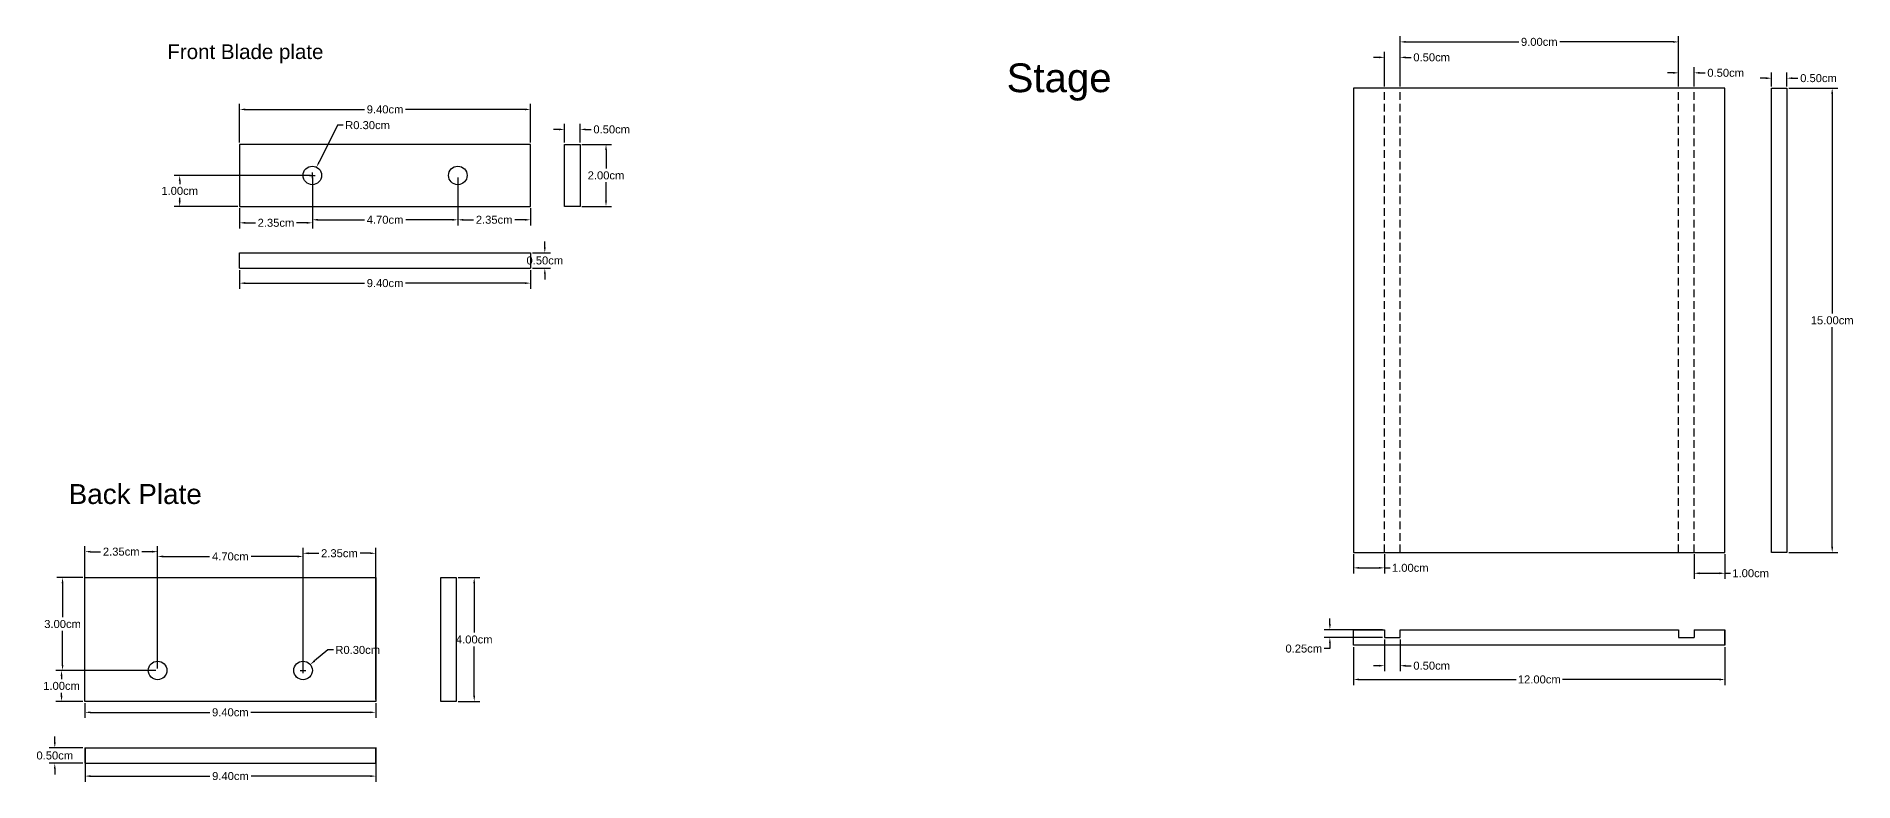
# Model space of a CAD drawing. Header units: inches. Extents: x 16 to 132, y 10 to 42.
# Drawn here: x 73.4 to 132.2, y 10.9 to 35 of the extents above; entities that cross this region are included whole.
import ezdxf

# ---------------------------------------------------------------- set-up
doc = ezdxf.new("R2010")
doc.units = ezdxf.units.IN
doc.header["$MEASUREMENT"] = 0
doc.linetypes.add('HIDDEN', pattern=[0.375, 0.25, -0.125])
doc.layers.add('dim', color=250, linetype='Continuous')
doc.styles.get("Standard").update_dxf_attribs({"font": 'arial.ttf'})
doc.dimstyles.get("Standard").update_dxf_attribs({"dimtxt": 0.2585, "dimasz": 0.18, "dimexe": 0.18, "dimexo": 0.0625, "dimgap": 0.09, "dimtad": 0, "dimtih": 1, "dimtoh": 1, "dimzin": 0, "dimdsep": 46, "dimtxsty": 'Standard', "dimcen": 0.09, "dimazin": 0, "dimtfac": 1, "dimtofl": 0, "dimtmove": 0, "dimatfit": 3, "dimfxl": 1, "dimtolj": 1, "dimtzin": 0, "dimlwd": 30, "dimarcsym": 0})

# ---------------------------------------------------------------- blocks, each defined once
blk = doc.blocks.new('*D29')
at = {"layer": 'Defpoints', "color": 0, "lineweight": -3, "transparency": 16777216}
for p in [(75, 13.5), (84.4, 13.5), (84.4, 13.146)]:
    blk.add_point(p, dxfattribs=at)
at = {"layer": 'dim', "color": 0, "lineweight": -2, "transparency": 16777216}
for p, q in [((75, 13.438), (75, 12.966)), ((84.4, 13.438), (84.4, 12.966))]:
    blk.add_line(p, q, dxfattribs=at)
at = {"layer": 'dim', "color": 0, "lineweight": 30, "transparency": 16777216}
for p, q in [((75.18, 13.146), (79.037, 13.146)), ((84.22, 13.146), (80.363, 13.146))]:
    blk.add_line(p, q, dxfattribs=at)
at = {"layer": 'dim', "color": 0, "lineweight": -3, "transparency": 16777216}
for points in [[(75.18, 13.176), (75.18, 13.116), (75, 13.146)], [(84.22, 13.176), (84.22, 13.116), (84.4, 13.146)]]:
    blk.add_solid(points, dxfattribs=at)
at = {"layer": 'dim', "color": 0, "transparency": 16777216, "insert": (79.7, 13.146), "char_height": 0.2585, "attachment_point": 5}
blk.add_mtext('\\A1;9.40cm', dxfattribs=at)
blk = doc.blocks.new('*D30')
at = {"layer": 'Defpoints', "color": 0, "lineweight": -3, "transparency": 16777216}
for p in [(77.35, 18.339), (77.35, 14.5), (75, 13.5)]:
    blk.add_point(p, dxfattribs=at)
at = {"layer": 'dim', "color": 0, "lineweight": -2, "transparency": 16777216}
for p, q in [((75, 13.562), (75, 18.519)), ((77.35, 14.562), (77.35, 18.519))]:
    blk.add_line(p, q, dxfattribs=at)
at = {"layer": 'dim', "color": 0, "lineweight": 30, "transparency": 16777216}
for p, q in [((75.18, 18.339), (75.51, 18.339)), ((77.17, 18.339), (76.84, 18.339))]:
    blk.add_line(p, q, dxfattribs=at)
at = {"layer": 'dim', "color": 0, "lineweight": -3, "transparency": 16777216}
for points in [[(75.18, 18.369), (75.18, 18.309), (75, 18.339)], [(77.17, 18.369), (77.17, 18.309), (77.35, 18.339)]]:
    blk.add_solid(points, dxfattribs=at)
at = {"layer": 'dim', "color": 0, "transparency": 16777216, "insert": (76.175, 18.339), "char_height": 0.2585, "attachment_point": 5}
blk.add_mtext('\\A1;2.35cm', dxfattribs=at)
blk = doc.blocks.new('*D31')
at = {"layer": 'Defpoints', "color": 0, "lineweight": -3, "transparency": 16777216}
for p in [(84.4, 18.287), (82.05, 14.5), (84.4, 13.5)]:
    blk.add_point(p, dxfattribs=at)
at = {"layer": 'dim', "color": 0, "lineweight": -2, "transparency": 16777216}
for p, q in [((82.05, 14.562), (82.05, 18.467)), ((84.4, 13.562), (84.4, 18.467))]:
    blk.add_line(p, q, dxfattribs=at)
at = {"layer": 'dim', "color": 0, "lineweight": 30, "transparency": 16777216}
for p, q in [((82.23, 18.287), (82.56, 18.287)), ((84.22, 18.287), (83.89, 18.287))]:
    blk.add_line(p, q, dxfattribs=at)
at = {"layer": 'dim', "color": 0, "lineweight": -3, "transparency": 16777216}
for points in [[(82.23, 18.317), (82.23, 18.257), (82.05, 18.287)], [(84.22, 18.317), (84.22, 18.257), (84.4, 18.287)]]:
    blk.add_solid(points, dxfattribs=at)
at = {"layer": 'dim', "color": 0, "transparency": 16777216, "insert": (83.225, 18.287), "char_height": 0.2585, "attachment_point": 5}
blk.add_mtext('\\A1;2.35cm', dxfattribs=at)
blk = doc.blocks.new('*D32')
at = {"layer": 'Defpoints', "color": 0, "lineweight": -3, "transparency": 16777216}
for p in [(82.05, 18.184), (77.35, 14.5), (82.05, 14.5)]:
    blk.add_point(p, dxfattribs=at)
at = {"layer": 'dim', "color": 0, "lineweight": -2, "transparency": 16777216}
for p, q in [((77.35, 14.562), (77.35, 18.364)), ((82.05, 14.562), (82.05, 18.364))]:
    blk.add_line(p, q, dxfattribs=at)
at = {"layer": 'dim', "color": 0, "lineweight": 30, "transparency": 16777216}
for p, q in [((77.53, 18.184), (79.032, 18.184)), ((81.87, 18.184), (80.368, 18.184))]:
    blk.add_line(p, q, dxfattribs=at)
at = {"layer": 'dim', "color": 0, "lineweight": -3, "transparency": 16777216}
for points in [[(77.53, 18.214), (77.53, 18.154), (77.35, 18.184)], [(81.87, 18.214), (81.87, 18.154), (82.05, 18.184)]]:
    blk.add_solid(points, dxfattribs=at)
at = {"layer": 'dim', "color": 0, "transparency": 16777216, "insert": (79.7, 18.184), "char_height": 0.2585, "attachment_point": 5}
blk.add_mtext('\\A1;4.70cm', dxfattribs=at)
blk = doc.blocks.new('*D33')
at = {"layer": 'Defpoints', "color": 0, "lineweight": -3, "transparency": 16777216}
for p in [(75, 12), (74.028, 11.5), (75, 11.5)]:
    blk.add_point(p, dxfattribs=at)
at = {"layer": 'dim', "color": 0, "lineweight": 30, "transparency": 16777216}
for p, q in [((74.028, 12.18), (74.028, 12.36)), ((74.028, 11.32), (74.028, 11.14))]:
    blk.add_line(p, q, dxfattribs=at)
at = {"layer": 'dim', "color": 0, "lineweight": -2, "transparency": 16777216}
for p, q in [((74.938, 12), (73.848, 12)), ((74.938, 11.5), (73.848, 11.5))]:
    blk.add_line(p, q, dxfattribs=at)
at = {"layer": 'dim', "color": 0, "lineweight": -3, "transparency": 16777216}
for points in [[(73.998, 12.18), (74.058, 12.18), (74.028, 12)], [(73.998, 11.32), (74.058, 11.32), (74.028, 11.5)]]:
    blk.add_solid(points, dxfattribs=at)
at = {"layer": 'dim', "color": 0, "transparency": 16777216, "insert": (74.028, 11.75), "char_height": 0.2585, "attachment_point": 5}
blk.add_mtext('\\A1;0.50cm', dxfattribs=at)
blk = doc.blocks.new('*D34')
at = {"layer": 'Defpoints', "color": 0, "lineweight": -3, "transparency": 16777216}
for p in [(75.005, 12.069), (84.405, 12.069), (84.405, 11.085)]:
    blk.add_point(p, dxfattribs=at)
at = {"layer": 'dim', "color": 0, "lineweight": -2, "transparency": 16777216}
for p, q in [((75.005, 12.007), (75.005, 10.905)), ((84.405, 12.007), (84.405, 10.905))]:
    blk.add_line(p, q, dxfattribs=at)
at = {"layer": 'dim', "color": 0, "lineweight": 30, "transparency": 16777216}
for p, q in [((75.185, 11.085), (79.042, 11.085)), ((84.225, 11.085), (80.368, 11.085))]:
    blk.add_line(p, q, dxfattribs=at)
at = {"layer": 'dim', "color": 0, "lineweight": -3, "transparency": 16777216}
for points in [[(75.185, 11.115), (75.185, 11.055), (75.005, 11.085)], [(84.225, 11.115), (84.225, 11.055), (84.405, 11.085)]]:
    blk.add_solid(points, dxfattribs=at)
at = {"layer": 'dim', "color": 0, "transparency": 16777216, "insert": (79.705, 11.085), "char_height": 0.2585, "attachment_point": 5}
blk.add_mtext('\\A1;9.40cm', dxfattribs=at)
blk = doc.blocks.new('*D35')
at = {"layer": 'Defpoints', "color": 0, "lineweight": -3, "transparency": 16777216}
for p in [(74.246, 14.5), (77.35, 14.5), (75, 13.5)]:
    blk.add_point(p, dxfattribs=at)
at = {"layer": 'dim', "color": 0, "lineweight": -2, "transparency": 16777216}
for p, q in [((77.288, 14.5), (74.066, 14.5)), ((74.938, 13.5), (74.066, 13.5))]:
    blk.add_line(p, q, dxfattribs=at)
at = {"layer": 'dim', "color": 0, "lineweight": 30, "transparency": 16777216}
for p, q in [((74.246, 14.32), (74.246, 14.222)), ((74.246, 13.68), (74.246, 13.778))]:
    blk.add_line(p, q, dxfattribs=at)
at = {"layer": 'dim', "color": 0, "lineweight": -3, "transparency": 16777216}
for points in [[(74.216, 14.32), (74.276, 14.32), (74.246, 14.5)], [(74.216, 13.68), (74.276, 13.68), (74.246, 13.5)]]:
    blk.add_solid(points, dxfattribs=at)
at = {"layer": 'dim', "color": 0, "transparency": 16777216, "insert": (74.246, 14), "char_height": 0.2585, "attachment_point": 5}
blk.add_mtext('\\A1;1.00cm', dxfattribs=at)
blk = doc.blocks.new('*D36')
at = {"layer": 'Defpoints', "color": 0, "lineweight": -3, "transparency": 16777216}
for p in [(74.279, 17.5), (75, 17.5), (77.35, 14.5)]:
    blk.add_point(p, dxfattribs=at)
at = {"layer": 'dim', "color": 0, "lineweight": -2, "transparency": 16777216}
for p, q in [((74.938, 17.5), (74.099, 17.5)), ((77.288, 14.5), (74.099, 14.5))]:
    blk.add_line(p, q, dxfattribs=at)
at = {"layer": 'dim', "color": 0, "lineweight": 30, "transparency": 16777216}
for p, q in [((74.279, 17.32), (74.279, 16.222)), ((74.279, 14.68), (74.279, 15.778))]:
    blk.add_line(p, q, dxfattribs=at)
at = {"layer": 'dim', "color": 0, "lineweight": -3, "transparency": 16777216}
for points in [[(74.249, 17.32), (74.309, 17.32), (74.279, 17.5)], [(74.249, 14.68), (74.309, 14.68), (74.279, 14.5)]]:
    blk.add_solid(points, dxfattribs=at)
at = {"layer": 'dim', "color": 0, "transparency": 16777216, "insert": (74.279, 16), "char_height": 0.2585, "attachment_point": 5}
blk.add_mtext('\\A1;3.00cm', dxfattribs=at)
blk = doc.blocks.new('*D37')
at = {"layer": 'Defpoints', "color": 0, "lineweight": -3, "transparency": 16777216}
for p in [(87, 17.5), (87, 13.5), (87.581, 13.5)]:
    blk.add_point(p, dxfattribs=at)
at = {"layer": 'dim', "color": 0, "lineweight": -2, "transparency": 16777216}
for p, q in [((87.063, 17.5), (87.761, 17.5)), ((87.063, 13.5), (87.761, 13.5))]:
    blk.add_line(p, q, dxfattribs=at)
at = {"layer": 'dim', "color": 0, "lineweight": 30, "transparency": 16777216}
for p, q in [((87.581, 17.32), (87.581, 15.722)), ((87.581, 13.68), (87.581, 15.278))]:
    blk.add_line(p, q, dxfattribs=at)
at = {"layer": 'dim', "color": 0, "lineweight": -3, "transparency": 16777216}
for points in [[(87.551, 17.32), (87.611, 17.32), (87.581, 17.5)], [(87.551, 13.68), (87.611, 13.68), (87.581, 13.5)]]:
    blk.add_solid(points, dxfattribs=at)
at = {"layer": 'dim', "color": 0, "transparency": 16777216, "insert": (87.581, 15.5), "char_height": 0.2585, "attachment_point": 5}
blk.add_mtext('\\A1;4.00cm', dxfattribs=at)
blk = doc.blocks.new('*D38')
at = {"layer": 'Defpoints', "color": 0, "lineweight": -3, "transparency": 16777216}
for p in [(82.281, 14.691), (82.05, 14.5)]:
    blk.add_point(p, dxfattribs=at)
at = {"layer": 'dim', "color": 0, "lineweight": 30, "transparency": 16777216}
for p, q in [((82.85, 15.162), (82.42, 14.806)), ((83.03, 15.162), (82.85, 15.162))]:
    blk.add_line(p, q, dxfattribs=at)
at = {"layer": 'dim', "color": 0, "lineweight": -2, "transparency": 16777216}
for p, q in [((81.96, 14.5), (82.14, 14.5)), ((82.05, 14.41), (82.05, 14.59))]:
    blk.add_line(p, q, dxfattribs=at)
at = {"layer": 'dim', "color": 0, "lineweight": -3, "transparency": 16777216}
blk.add_solid([(82.401, 14.829), (82.439, 14.783), (82.281, 14.691)], dxfattribs=at)
at = {"layer": 'dim', "color": 0, "transparency": 16777216, "insert": (83.816, 15.162), "char_height": 0.2585, "attachment_point": 5}
blk.add_mtext('\\A1;R0.30cm', dxfattribs=at)
blk = doc.blocks.new('*D39')
at = {"layer": 'Defpoints', "color": 0, "lineweight": -3, "transparency": 16777216}
for p in [(82.485, 30.768), (82.35, 30.5)]:
    blk.add_point(p, dxfattribs=at)
at = {"layer": 'dim', "color": 0, "lineweight": 30, "transparency": 16777216}
for p, q in [((83.167, 32.124), (82.566, 30.929)), ((83.347, 32.124), (83.167, 32.124))]:
    blk.add_line(p, q, dxfattribs=at)
at = {"layer": 'dim', "color": 0, "lineweight": -2, "transparency": 16777216}
for p, q in [((82.35, 30.41), (82.35, 30.59)), ((82.26, 30.5), (82.44, 30.5))]:
    blk.add_line(p, q, dxfattribs=at)
at = {"layer": 'dim', "color": 0, "lineweight": -3, "transparency": 16777216}
blk.add_solid([(82.539, 30.942), (82.593, 30.915), (82.485, 30.768)], dxfattribs=at)
at = {"layer": 'dim', "color": 0, "transparency": 16777216, "insert": (84.134, 32.124), "char_height": 0.2585, "attachment_point": 5}
blk.add_mtext('\\A1;R0.30cm', dxfattribs=at)
blk = doc.blocks.new('*D40')
at = {"layer": 'Defpoints', "color": 0, "lineweight": -3, "transparency": 16777216}
for p in [(89.4, 32.633), (80, 31.5), (89.4, 31.5)]:
    blk.add_point(p, dxfattribs=at)
at = {"layer": 'dim', "color": 0, "lineweight": -2, "transparency": 16777216}
for p, q in [((80, 31.562), (80, 32.813)), ((89.4, 31.562), (89.4, 32.813))]:
    blk.add_line(p, q, dxfattribs=at)
at = {"layer": 'dim', "color": 0, "lineweight": 30, "transparency": 16777216}
for p, q in [((80.18, 32.633), (84.037, 32.633)), ((89.22, 32.633), (85.363, 32.633))]:
    blk.add_line(p, q, dxfattribs=at)
at = {"layer": 'dim', "color": 0, "lineweight": -3, "transparency": 16777216}
for points in [[(80.18, 32.663), (80.18, 32.603), (80, 32.633)], [(89.22, 32.663), (89.22, 32.603), (89.4, 32.633)]]:
    blk.add_solid(points, dxfattribs=at)
at = {"layer": 'dim', "color": 0, "transparency": 16777216, "insert": (84.7, 32.633), "char_height": 0.2585, "attachment_point": 5}
blk.add_mtext('\\A1;9.40cm', dxfattribs=at)
blk = doc.blocks.new('*D41')
at = {"layer": 'Defpoints', "color": 0, "lineweight": -3, "transparency": 16777216}
for p in [(82.35, 30.5), (80, 29.5), (82.35, 28.968)]:
    blk.add_point(p, dxfattribs=at)
at = {"layer": 'dim', "color": 0, "lineweight": -2, "transparency": 16777216}
for p, q in [((82.35, 30.438), (82.35, 28.788)), ((80, 29.438), (80, 28.788))]:
    blk.add_line(p, q, dxfattribs=at)
at = {"layer": 'dim', "color": 0, "lineweight": 30, "transparency": 16777216}
for p, q in [((80.18, 28.968), (80.51, 28.968)), ((82.17, 28.968), (81.84, 28.968))]:
    blk.add_line(p, q, dxfattribs=at)
at = {"layer": 'dim', "color": 0, "lineweight": -3, "transparency": 16777216}
for points in [[(80.18, 28.998), (80.18, 28.938), (80, 28.968)], [(82.17, 28.998), (82.17, 28.938), (82.35, 28.968)]]:
    blk.add_solid(points, dxfattribs=at)
at = {"layer": 'dim', "color": 0, "transparency": 16777216, "insert": (81.175, 28.968), "char_height": 0.2585, "attachment_point": 5}
blk.add_mtext('\\A1;2.35cm', dxfattribs=at)
blk = doc.blocks.new('*D42')
at = {"layer": 'Defpoints', "color": 0, "lineweight": -3, "transparency": 16777216}
for p in [(87.05, 30.5), (89.4, 29.5), (89.4, 29.066)]:
    blk.add_point(p, dxfattribs=at)
at = {"layer": 'dim', "color": 0, "lineweight": -2, "transparency": 16777216}
for p, q in [((87.05, 30.438), (87.05, 28.886)), ((89.4, 29.438), (89.4, 28.886))]:
    blk.add_line(p, q, dxfattribs=at)
at = {"layer": 'dim', "color": 0, "lineweight": 30, "transparency": 16777216}
for p, q in [((87.23, 29.066), (87.56, 29.066)), ((89.22, 29.066), (88.89, 29.066))]:
    blk.add_line(p, q, dxfattribs=at)
at = {"layer": 'dim', "color": 0, "lineweight": -3, "transparency": 16777216}
for points in [[(87.23, 29.096), (87.23, 29.036), (87.05, 29.066)], [(89.22, 29.096), (89.22, 29.036), (89.4, 29.066)]]:
    blk.add_solid(points, dxfattribs=at)
at = {"layer": 'dim', "color": 0, "transparency": 16777216, "insert": (88.225, 29.066), "char_height": 0.2585, "attachment_point": 5}
blk.add_mtext('\\A1;2.35cm', dxfattribs=at)
blk = doc.blocks.new('*D43')
at = {"layer": 'Defpoints', "color": 0, "lineweight": -3, "transparency": 16777216}
for p in [(82.35, 30.5), (87.05, 30.5), (87.05, 29.066)]:
    blk.add_point(p, dxfattribs=at)
at = {"layer": 'dim', "color": 0, "lineweight": -2, "transparency": 16777216}
for p, q in [((82.35, 30.437), (82.35, 28.886)), ((87.05, 30.437), (87.05, 28.886))]:
    blk.add_line(p, q, dxfattribs=at)
at = {"layer": 'dim', "color": 0, "lineweight": 30, "transparency": 16777216}
for p, q in [((82.53, 29.066), (84.032, 29.066)), ((86.87, 29.066), (85.368, 29.066))]:
    blk.add_line(p, q, dxfattribs=at)
at = {"layer": 'dim', "color": 0, "lineweight": -3, "transparency": 16777216}
for points in [[(82.53, 29.096), (82.53, 29.036), (82.35, 29.066)], [(86.87, 29.096), (86.87, 29.036), (87.05, 29.066)]]:
    blk.add_solid(points, dxfattribs=at)
at = {"layer": 'dim', "color": 0, "transparency": 16777216, "insert": (84.7, 29.066), "char_height": 0.2585, "attachment_point": 5}
blk.add_mtext('\\A1;4.70cm', dxfattribs=at)
blk = doc.blocks.new('*D44')
at = {"layer": 'Defpoints', "color": 0, "lineweight": -3, "transparency": 16777216}
for p in [(82.35, 30.5), (78.064, 29.5), (80, 29.5)]:
    blk.add_point(p, dxfattribs=at)
at = {"layer": 'dim', "color": 0, "lineweight": -2, "transparency": 16777216}
for p, q in [((82.287, 30.5), (77.884, 30.5)), ((79.938, 29.5), (77.884, 29.5))]:
    blk.add_line(p, q, dxfattribs=at)
at = {"layer": 'dim', "color": 0, "lineweight": 30, "transparency": 16777216}
for p, q in [((78.064, 30.32), (78.064, 30.222)), ((78.064, 29.68), (78.064, 29.778))]:
    blk.add_line(p, q, dxfattribs=at)
at = {"layer": 'dim', "color": 0, "lineweight": -3, "transparency": 16777216}
for points in [[(78.034, 30.32), (78.094, 30.32), (78.064, 30.5)], [(78.034, 29.68), (78.094, 29.68), (78.064, 29.5)]]:
    blk.add_solid(points, dxfattribs=at)
at = {"layer": 'dim', "color": 0, "transparency": 16777216, "insert": (78.064, 30), "char_height": 0.2585, "attachment_point": 5}
blk.add_mtext('\\A1;1.00cm', dxfattribs=at)
blk = doc.blocks.new('*D45')
at = {"layer": 'Defpoints', "color": 0, "lineweight": -3, "transparency": 16777216}
for p in [(91, 31.987), (90.5, 31.5), (91, 31.5)]:
    blk.add_point(p, dxfattribs=at)
at = {"layer": 'dim', "color": 0, "lineweight": 30, "transparency": 16777216}
for p, q in [((90.32, 31.987), (90.14, 31.987)), ((91.18, 31.987), (91.36, 31.987))]:
    blk.add_line(p, q, dxfattribs=at)
at = {"layer": 'dim', "color": 0, "lineweight": -2, "transparency": 16777216}
for p, q in [((90.5, 31.562), (90.5, 32.167)), ((91, 31.562), (91, 32.167))]:
    blk.add_line(p, q, dxfattribs=at)
at = {"layer": 'dim', "color": 0, "lineweight": -3, "transparency": 16777216}
for points in [[(90.32, 32.017), (90.32, 31.957), (90.5, 31.987)], [(91.18, 32.017), (91.18, 31.957), (91, 31.987)]]:
    blk.add_solid(points, dxfattribs=at)
at = {"layer": 'dim', "color": 0, "transparency": 16777216, "insert": (92.023, 31.987), "char_height": 0.2585, "attachment_point": 5}
blk.add_mtext('\\A1;0.50cm', dxfattribs=at)
blk = doc.blocks.new('*D46')
at = {"layer": 'Defpoints', "color": 0, "lineweight": -3, "transparency": 16777216}
for p in [(91, 31.5), (91.839, 31.5), (91, 29.5)]:
    blk.add_point(p, dxfattribs=at)
at = {"layer": 'dim', "color": 0, "lineweight": -2, "transparency": 16777216}
for p, q in [((91.063, 31.5), (92.019, 31.5)), ((91.063, 29.5), (92.019, 29.5))]:
    blk.add_line(p, q, dxfattribs=at)
at = {"layer": 'dim', "color": 0, "lineweight": 30, "transparency": 16777216}
for p, q in [((91.839, 31.32), (91.839, 30.722)), ((91.839, 29.68), (91.839, 30.278))]:
    blk.add_line(p, q, dxfattribs=at)
at = {"layer": 'dim', "color": 0, "lineweight": -3, "transparency": 16777216}
for points in [[(91.809, 31.32), (91.869, 31.32), (91.839, 31.5)], [(91.809, 29.68), (91.869, 29.68), (91.839, 29.5)]]:
    blk.add_solid(points, dxfattribs=at)
at = {"layer": 'dim', "color": 0, "transparency": 16777216, "insert": (91.839, 30.5), "char_height": 0.2585, "attachment_point": 5}
blk.add_mtext('\\A1;2.00cm', dxfattribs=at)
blk = doc.blocks.new('*D47')
at = {"layer": 'Defpoints', "color": 0, "lineweight": -3, "transparency": 16777216}
for p in [(80, 27.5), (89.4, 27.5), (89.4, 27.018)]:
    blk.add_point(p, dxfattribs=at)
at = {"layer": 'dim', "color": 0, "lineweight": -2, "transparency": 16777216}
for p, q in [((80, 27.438), (80, 26.838)), ((89.4, 27.438), (89.4, 26.838))]:
    blk.add_line(p, q, dxfattribs=at)
at = {"layer": 'dim', "color": 0, "lineweight": 30, "transparency": 16777216}
for p, q in [((80.18, 27.018), (84.037, 27.018)), ((89.22, 27.018), (85.363, 27.018))]:
    blk.add_line(p, q, dxfattribs=at)
at = {"layer": 'dim', "color": 0, "lineweight": -3, "transparency": 16777216}
for points in [[(80.18, 27.048), (80.18, 26.988), (80, 27.018)], [(89.22, 27.048), (89.22, 26.988), (89.4, 27.018)]]:
    blk.add_solid(points, dxfattribs=at)
at = {"layer": 'dim', "color": 0, "transparency": 16777216, "insert": (84.7, 27.018), "char_height": 0.2585, "attachment_point": 5}
blk.add_mtext('\\A1;9.40cm', dxfattribs=at)
blk = doc.blocks.new('*D48')
at = {"layer": 'Defpoints', "color": 0, "lineweight": -3, "transparency": 16777216}
for p in [(89.4, 28), (89.4, 27.5), (89.862, 27.5)]:
    blk.add_point(p, dxfattribs=at)
at = {"layer": 'dim', "color": 0, "lineweight": 30, "transparency": 16777216}
for p, q in [((89.862, 28.18), (89.862, 28.36)), ((89.862, 27.32), (89.862, 27.14))]:
    blk.add_line(p, q, dxfattribs=at)
at = {"layer": 'dim', "color": 0, "lineweight": -2, "transparency": 16777216}
for p, q in [((89.463, 28), (90.042, 28)), ((89.463, 27.5), (90.042, 27.5))]:
    blk.add_line(p, q, dxfattribs=at)
at = {"layer": 'dim', "color": 0, "lineweight": -3, "transparency": 16777216}
for points in [[(89.832, 28.18), (89.892, 28.18), (89.862, 28)], [(89.832, 27.32), (89.892, 27.32), (89.862, 27.5)]]:
    blk.add_solid(points, dxfattribs=at)
at = {"layer": 'dim', "color": 0, "transparency": 16777216, "insert": (89.862, 27.75), "char_height": 0.2585, "attachment_point": 5}
blk.add_mtext('\\A1;0.50cm', dxfattribs=at)
blk = doc.blocks.new('*D52')
at = {"layer": 'Defpoints', "color": 0, "lineweight": -3, "transparency": 16777216}
for p in [(117.495, 34.316), (116.995, 33.316), (117.495, 33.316)]:
    blk.add_point(p, dxfattribs=at)
at = {"layer": 'dim', "color": 0, "lineweight": 30, "transparency": 16777216}
for p, q in [((116.815, 34.316), (116.635, 34.316)), ((117.675, 34.316), (117.855, 34.316))]:
    blk.add_line(p, q, dxfattribs=at)
at = {"layer": 'dim', "color": 0, "lineweight": -2, "transparency": 16777216}
for p, q in [((116.995, 33.378), (116.995, 34.496)), ((117.495, 33.378), (117.495, 34.496))]:
    blk.add_line(p, q, dxfattribs=at)
at = {"layer": 'dim', "color": 0, "lineweight": -3, "transparency": 16777216}
for points in [[(116.815, 34.346), (116.815, 34.286), (116.995, 34.316)], [(117.675, 34.346), (117.675, 34.286), (117.495, 34.316)]]:
    blk.add_solid(points, dxfattribs=at)
at = {"layer": 'dim', "color": 0, "transparency": 16777216, "insert": (118.518, 34.316), "char_height": 0.2585, "attachment_point": 5}
blk.add_mtext('\\A1;0.50cm', dxfattribs=at)
blk = doc.blocks.new('*D53')
at = {"layer": 'Defpoints', "color": 0, "lineweight": -3, "transparency": 16777216}
for p in [(126.995, 33.816), (126.495, 33.316), (126.995, 33.316)]:
    blk.add_point(p, dxfattribs=at)
at = {"layer": 'dim', "color": 0, "lineweight": 30, "transparency": 16777216}
for p, q in [((126.315, 33.816), (126.135, 33.816)), ((127.175, 33.816), (127.355, 33.816))]:
    blk.add_line(p, q, dxfattribs=at)
at = {"layer": 'dim', "color": 0, "lineweight": -2, "transparency": 16777216}
for p, q in [((126.495, 33.378), (126.495, 33.996)), ((126.995, 33.378), (126.995, 33.996))]:
    blk.add_line(p, q, dxfattribs=at)
at = {"layer": 'dim', "color": 0, "lineweight": -3, "transparency": 16777216}
for points in [[(126.315, 33.846), (126.315, 33.786), (126.495, 33.816)], [(127.175, 33.846), (127.175, 33.786), (126.995, 33.816)]]:
    blk.add_solid(points, dxfattribs=at)
at = {"layer": 'dim', "color": 0, "transparency": 16777216, "insert": (128.018, 33.816), "char_height": 0.2585, "attachment_point": 5}
blk.add_mtext('\\A1;0.50cm', dxfattribs=at)
blk = doc.blocks.new('*D54')
at = {"layer": 'Defpoints', "color": 0, "lineweight": -3, "transparency": 16777216}
for p in [(126.495, 34.816), (117.495, 33.316), (126.495, 33.316)]:
    blk.add_point(p, dxfattribs=at)
at = {"layer": 'dim', "color": 0, "lineweight": -2, "transparency": 16777216}
for p, q in [((117.495, 33.378), (117.495, 34.996)), ((126.495, 33.378), (126.495, 34.996))]:
    blk.add_line(p, q, dxfattribs=at)
at = {"layer": 'dim', "color": 0, "lineweight": 30, "transparency": 16777216}
for p, q in [((117.675, 34.816), (121.332, 34.816)), ((126.315, 34.816), (122.658, 34.816))]:
    blk.add_line(p, q, dxfattribs=at)
at = {"layer": 'dim', "color": 0, "lineweight": -3, "transparency": 16777216}
for points in [[(117.675, 34.846), (117.675, 34.786), (117.495, 34.816)], [(126.315, 34.846), (126.315, 34.786), (126.495, 34.816)]]:
    blk.add_solid(points, dxfattribs=at)
at = {"layer": 'dim', "color": 0, "transparency": 16777216, "insert": (121.995, 34.816), "char_height": 0.2585, "attachment_point": 5}
blk.add_mtext('\\A1;9.00cm', dxfattribs=at)
blk = doc.blocks.new('*D55')
at = {"layer": 'Defpoints', "color": 0, "lineweight": -3, "transparency": 16777216}
for p in [(115.995, 18.316), (116.995, 18.316), (116.995, 17.816)]:
    blk.add_point(p, dxfattribs=at)
at = {"layer": 'dim', "color": 0, "lineweight": -2, "transparency": 16777216}
for p, q in [((115.995, 18.253), (115.995, 17.636)), ((116.995, 18.253), (116.995, 17.636))]:
    blk.add_line(p, q, dxfattribs=at)
at = {"layer": 'dim', "color": 0, "lineweight": 30, "transparency": 16777216}
for p, q in [((116.175, 17.816), (116.815, 17.816)), ((116.995, 17.816), (117.175, 17.816))]:
    blk.add_line(p, q, dxfattribs=at)
at = {"layer": 'dim', "color": 0, "lineweight": -3, "transparency": 16777216}
for points in [[(116.175, 17.846), (116.175, 17.786), (115.995, 17.816)], [(116.815, 17.846), (116.815, 17.786), (116.995, 17.816)]]:
    blk.add_solid(points, dxfattribs=at)
at = {"layer": 'dim', "color": 0, "transparency": 16777216, "insert": (117.826, 17.816), "char_height": 0.2585, "attachment_point": 5}
blk.add_mtext('\\A1;1.00cm', dxfattribs=at)
blk = doc.blocks.new('*D56')
at = {"layer": 'Defpoints', "color": 0, "lineweight": -3, "transparency": 16777216}
for p in [(126.995, 18.316), (127.995, 18.316), (127.995, 17.641)]:
    blk.add_point(p, dxfattribs=at)
at = {"layer": 'dim', "color": 0, "lineweight": -2, "transparency": 16777216}
for p, q in [((126.995, 18.253), (126.995, 17.461)), ((127.995, 18.253), (127.995, 17.461))]:
    blk.add_line(p, q, dxfattribs=at)
at = {"layer": 'dim', "color": 0, "lineweight": 30, "transparency": 16777216}
for p, q in [((127.175, 17.641), (127.815, 17.641)), ((127.995, 17.641), (128.175, 17.641))]:
    blk.add_line(p, q, dxfattribs=at)
at = {"layer": 'dim', "color": 0, "lineweight": -3, "transparency": 16777216}
for points in [[(127.175, 17.671), (127.175, 17.611), (126.995, 17.641)], [(127.815, 17.671), (127.815, 17.611), (127.995, 17.641)]]:
    blk.add_solid(points, dxfattribs=at)
at = {"layer": 'dim', "color": 0, "transparency": 16777216, "insert": (128.826, 17.641), "char_height": 0.2585, "attachment_point": 5}
blk.add_mtext('\\A1;1.00cm', dxfattribs=at)
blk = doc.blocks.new('*D57')
at = {"layer": 'Defpoints', "color": 0, "lineweight": -3, "transparency": 16777216}
for p in [(116.995, 15.566), (117.495, 15.566), (117.495, 14.653)]:
    blk.add_point(p, dxfattribs=at)
at = {"layer": 'dim', "color": 0, "lineweight": -2, "transparency": 16777216}
for p, q in [((116.995, 15.503), (116.995, 14.473)), ((117.495, 15.503), (117.495, 14.473))]:
    blk.add_line(p, q, dxfattribs=at)
at = {"layer": 'dim', "color": 0, "lineweight": 30, "transparency": 16777216}
for p, q in [((116.815, 14.653), (116.635, 14.653)), ((117.675, 14.653), (117.855, 14.653))]:
    blk.add_line(p, q, dxfattribs=at)
at = {"layer": 'dim', "color": 0, "lineweight": -3, "transparency": 16777216}
for points in [[(116.815, 14.683), (116.815, 14.623), (116.995, 14.653)], [(117.675, 14.683), (117.675, 14.623), (117.495, 14.653)]]:
    blk.add_solid(points, dxfattribs=at)
at = {"layer": 'dim', "color": 0, "transparency": 16777216, "insert": (118.518, 14.653), "char_height": 0.2585, "attachment_point": 5}
blk.add_mtext('\\A1;0.50cm', dxfattribs=at)
blk = doc.blocks.new('*D58')
at = {"layer": 'Defpoints', "color": 0, "lineweight": -3, "transparency": 16777216}
for p in [(115.229, 15.566), (116.995, 15.816), (116.995, 15.566)]:
    blk.add_point(p, dxfattribs=at)
at = {"layer": 'dim', "color": 0, "lineweight": 30, "transparency": 16777216}
for p, q in [((115.229, 15.996), (115.229, 16.176)), ((115.229, 15.386), (115.229, 15.206)), ((115.229, 15.206), (115.049, 15.206))]:
    blk.add_line(p, q, dxfattribs=at)
at = {"layer": 'dim', "color": 0, "lineweight": -2, "transparency": 16777216}
for p, q in [((116.933, 15.816), (115.049, 15.816)), ((116.933, 15.566), (115.049, 15.566))]:
    blk.add_line(p, q, dxfattribs=at)
at = {"layer": 'dim', "color": 0, "lineweight": -3, "transparency": 16777216}
for points in [[(115.199, 15.996), (115.259, 15.996), (115.229, 15.816)], [(115.199, 15.386), (115.259, 15.386), (115.229, 15.566)]]:
    blk.add_solid(points, dxfattribs=at)
at = {"layer": 'dim', "color": 0, "transparency": 16777216, "insert": (114.386, 15.206), "char_height": 0.2585, "attachment_point": 5}
blk.add_mtext('\\A1;0.25cm', dxfattribs=at)
blk = doc.blocks.new('*D59')
at = {"layer": 'Defpoints', "color": 0, "lineweight": -3, "transparency": 16777216}
for p in [(115.995, 15.316), (127.995, 15.316), (127.995, 14.208)]:
    blk.add_point(p, dxfattribs=at)
at = {"layer": 'dim', "color": 0, "lineweight": -2, "transparency": 16777216}
for p, q in [((115.995, 15.253), (115.995, 14.028)), ((127.995, 15.253), (127.995, 14.028))]:
    blk.add_line(p, q, dxfattribs=at)
at = {"layer": 'dim', "color": 0, "lineweight": 30, "transparency": 16777216}
for p, q in [((116.175, 14.208), (121.244, 14.208)), ((127.815, 14.208), (122.746, 14.208))]:
    blk.add_line(p, q, dxfattribs=at)
at = {"layer": 'dim', "color": 0, "lineweight": -3, "transparency": 16777216}
for points in [[(116.175, 14.238), (116.175, 14.178), (115.995, 14.208)], [(127.815, 14.238), (127.815, 14.178), (127.995, 14.208)]]:
    blk.add_solid(points, dxfattribs=at)
at = {"layer": 'dim', "color": 0, "transparency": 16777216, "insert": (121.995, 14.208), "char_height": 0.2585, "attachment_point": 5}
blk.add_mtext('\\A1;12.00cm', dxfattribs=at)
blk = doc.blocks.new('*D60')
at = {"layer": 'Defpoints', "color": 0, "lineweight": -3, "transparency": 16777216}
for p in [(129.995, 33.316), (129.995, 18.316), (131.46, 18.316)]:
    blk.add_point(p, dxfattribs=at)
at = {"layer": 'dim', "color": 0, "lineweight": -2, "transparency": 16777216}
for p, q in [((130.058, 33.316), (131.64, 33.316)), ((130.058, 18.316), (131.64, 18.316))]:
    blk.add_line(p, q, dxfattribs=at)
at = {"layer": 'dim', "color": 0, "lineweight": 30, "transparency": 16777216}
for p, q in [((131.46, 33.136), (131.46, 26.038)), ((131.46, 18.496), (131.46, 25.594))]:
    blk.add_line(p, q, dxfattribs=at)
at = {"layer": 'dim', "color": 0, "lineweight": -3, "transparency": 16777216}
for points in [[(131.43, 33.136), (131.49, 33.136), (131.46, 33.316)], [(131.43, 18.496), (131.49, 18.496), (131.46, 18.316)]]:
    blk.add_solid(points, dxfattribs=at)
at = {"layer": 'dim', "color": 0, "transparency": 16777216, "insert": (131.46, 25.816), "char_height": 0.2585, "attachment_point": 5}
blk.add_mtext('\\A1;15.00cm', dxfattribs=at)
blk = doc.blocks.new('*D61')
at = {"layer": 'Defpoints', "color": 0, "lineweight": -3, "transparency": 16777216}
for p in [(129.995, 33.643), (129.495, 33.316), (129.995, 33.316)]:
    blk.add_point(p, dxfattribs=at)
at = {"layer": 'dim', "color": 0, "lineweight": 30, "transparency": 16777216}
for p, q in [((129.315, 33.643), (129.135, 33.643)), ((130.175, 33.643), (130.355, 33.643))]:
    blk.add_line(p, q, dxfattribs=at)
at = {"layer": 'dim', "color": 0, "lineweight": -2, "transparency": 16777216}
for p, q in [((129.495, 33.378), (129.495, 33.823)), ((129.995, 33.378), (129.995, 33.823))]:
    blk.add_line(p, q, dxfattribs=at)
at = {"layer": 'dim', "color": 0, "lineweight": -3, "transparency": 16777216}
for points in [[(129.315, 33.673), (129.315, 33.613), (129.495, 33.643)], [(130.175, 33.673), (130.175, 33.613), (129.995, 33.643)]]:
    blk.add_solid(points, dxfattribs=at)
at = {"layer": 'dim', "color": 0, "transparency": 16777216, "insert": (131.018, 33.643), "char_height": 0.2585, "attachment_point": 5}
blk.add_mtext('\\A1;0.50cm', dxfattribs=at)

msp = doc.modelspace()

# ---------------------------------------------------------------- linework, layer by layer
for p, q in [((127.995, 33.316), (115.995, 33.316)), ((115.995, 33.316), (115.995, 18.316)), ((127.995, 18.316), (127.995, 33.316)), ((129.495, 33.316), (129.995, 33.316)), ((129.495, 18.316), (129.495, 33.316)), ((129.995, 33.316), (129.995, 18.316)), ((89.4, 31.5), (80, 31.5)), ((80, 31.5), (80, 29.5)), ((89.4, 29.5), (89.4, 31.5)), ((90.5, 31.5), (91, 31.5)), ((90.5, 29.5), (90.5, 31.5)), ((91, 31.5), (91, 29.5)), ((80, 29.5), (89.4, 29.5)), ((91, 29.5), (90.5, 29.5)), ((80, 27.5), (80, 28)), ((80, 28), (89.4, 28)), ((89.4, 28), (89.4, 27.5)), ((80, 27.5), (89.4, 27.5)), ((115.995, 18.316), (127.995, 18.316)), ((129.995, 18.316), (129.495, 18.316)), ((75, 17.5), (84.4, 17.5)), ((75, 13.5), (75, 17.5)), ((84.4, 17.5), (84.4, 13.5)), ((86.5, 17.5), (87, 17.5)), ((86.5, 13.5), (86.5, 17.5)), ((87, 17.5), (87, 13.5)), ((115.995, 15.816), (116.995, 15.816)), ((115.995, 15.316), (115.995, 15.816)), ((127.995, 15.316), (115.995, 15.316)), ((116.995, 15.816), (116.995, 15.566)), ((116.995, 15.566), (117.495, 15.566)), ((117.495, 15.566), (117.495, 15.816)), ((117.495, 15.816), (126.495, 15.816)), ((126.495, 15.816), (126.495, 15.566)), ((126.495, 15.566), (126.995, 15.566)), ((126.995, 15.816), (126.995, 15.566)), ((126.995, 15.816), (127.995, 15.816)), ((127.995, 15.816), (127.995, 15.316)), ((127.995, 15.316), (127.995, 15.816)), ((84.4, 13.5), (75, 13.5)), ((87, 13.5), (86.5, 13.5)), ((75, 12), (75, 11.5)), ((75, 12), (84.4, 12)), ((84.4, 11.5), (84.4, 12)), ((75, 11.5), (84.4, 11.5))]:
    msp.add_line(p, q)
at = {"linetype": 'HIDDEN'}
for p, q in [((116.995, 18.316), (116.995, 33.316)), ((117.495, 18.316), (117.495, 33.316)), ((126.495, 18.316), (126.495, 33.316)), ((126.995, 18.316), (126.995, 33.316))]:
    msp.add_line(p, q, dxfattribs=at)
for centre in [(82.35, 30.5), (87.05, 30.5), (77.35, 14.5), (82.05, 14.5)]:
    msp.add_circle(centre, 0.3)

# ---------------------------------------------------------------- texts
at = {"layer": 'dim', "linetype": 'HIDDEN', "lineweight": -3, "attachment_point": 1}
for s, width, gutter_width, heights, insert, char_height in [('Front Blade plate', 16.61067, 2.371, [2.491], (77.665, 34.736), 0.47411), ('Stage ', 41.09016, 4.647, [0], (104.784, 34.12), 0.9294), ('Back Plate', 14.27996, 3.221, [0], (74.476, 20.524), 0.6443)]:
    msp.add_mtext_dynamic_manual_height_columns(s, width=width, gutter_width=gutter_width, heights=heights, dxfattribs=dict(at, insert=insert, char_height=char_height))

# ---------------------------------------------------------------- dimensions: what is measured, and where the dimension line sits
at = {"layer": 'dim'}
for base, p1, p2, picture, middle in [((126.495, 34.816), (117.495, 33.316), (126.495, 33.316), '*D54', (121.995, 34.816)), ((117.495, 34.316), (116.995, 33.316), (117.495, 33.316), '*D52', (118.518, 34.316)), ((126.995, 33.816), (126.495, 33.316), (126.995, 33.316), '*D53', (128.018, 33.816)), ((129.995, 33.643), (129.495, 33.316), (129.995, 33.316), '*D61', (131.018, 33.643)), ((89.4, 32.633), (80, 31.5), (89.4, 31.5), '*D40', (84.7, 32.633)), ((91, 31.987), (90.5, 31.5), (91, 31.5), '*D45', (92.023, 31.987)), ((82.35, 28.968), (80, 29.5), (82.35, 30.5), '*D41', (81.175, 28.968)), ((87.05, 29.066), (82.35, 30.5), (87.05, 30.5), '*D43', (84.7, 29.066)), ((89.4, 29.066), (87.05, 30.5), (89.4, 29.5), '*D42', (88.225, 29.066)), ((89.4, 27.018), (80, 27.5), (89.4, 27.5), '*D47', (84.7, 27.018)), ((77.35, 18.339), (75, 13.5), (77.35, 14.5), '*D30', (76.175, 18.339)), ((82.05, 18.184), (77.35, 14.5), (82.05, 14.5), '*D32', (79.7, 18.184)), ((84.4, 18.287), (82.05, 14.5), (84.4, 13.5), '*D31', (83.225, 18.287)), ((116.995, 17.816), (115.995, 18.316), (116.995, 18.316), '*D55', (117.826, 17.816)), ((127.995, 17.641), (126.995, 18.316), (127.995, 18.316), '*D56', (128.826, 17.641)), ((127.995, 14.208), (115.995, 15.316), (127.995, 15.316), '*D59', (121.995, 14.208)), ((117.495, 14.653), (116.995, 15.566), (117.495, 15.566), '*D57', (118.518, 14.653)), ((84.4, 13.146), (75, 13.5), (84.4, 13.5), '*D29', (79.7, 13.146)), ((84.405, 11.085), (75.005, 12.069), (84.405, 12.069), '*D34', (79.705, 11.085))]:
    dim = msp.add_linear_dim(base=base, p1=p1, p2=p2, dimstyle='Standard', override={"dimpost": 'cm'}, dxfattribs=at)
    dim.commit()
    dim.dimension.update_dxf_attribs({"geometry": picture, "text_midpoint": middle})
for base, p1, p2, picture, middle in [((131.46, 18.316), (129.995, 33.316), (129.995, 18.316), '*D60', (131.46, 25.816)), ((91.839, 31.5), (91, 29.5), (91, 31.5), '*D46', (91.839, 30.5)), ((78.064, 29.5), (82.35, 30.5), (80, 29.5), '*D44', (78.064, 30)), ((89.862, 27.5), (89.4, 28), (89.4, 27.5), '*D48', (89.862, 27.75)), ((74.279, 17.5), (77.35, 14.5), (75, 17.5), '*D36', (74.279, 16)), ((87.581, 13.5), (87, 17.5), (87, 13.5), '*D37', (87.581, 15.5)), ((115.229, 15.566), (116.995, 15.816), (116.995, 15.566), '*D58', (114.386, 15.206)), ((74.246, 14.5), (75, 13.5), (77.35, 14.5), '*D35', (74.246, 14)), ((74.028, 11.5), (75, 12), (75, 11.5), '*D33', (74.028, 11.75))]:
    dim = msp.add_linear_dim(base=base, p1=p1, p2=p2, angle=90, dimstyle='Standard', override={"dimpost": 'cm'}, dxfattribs=at)
    dim.commit()
    dim.dimension.update_dxf_attribs({"geometry": picture, "text_midpoint": middle})
for center, mpoint, picture, middle in [((82.35, 30.5), (82.485, 30.768), '*D39', (84.134, 32.124)), ((82.05, 14.5), (82.281, 14.691), '*D38', (83.816, 15.162))]:
    dim = msp.add_radius_dim(center=center, mpoint=mpoint, dimstyle='Standard', override={"dimpost": 'cm'}, dxfattribs=at)
    dim.commit()
    dim.dimension.update_dxf_attribs({"geometry": picture, "text_midpoint": middle, "dimtype": 164})

doc.saveas('drawing.dxf')
